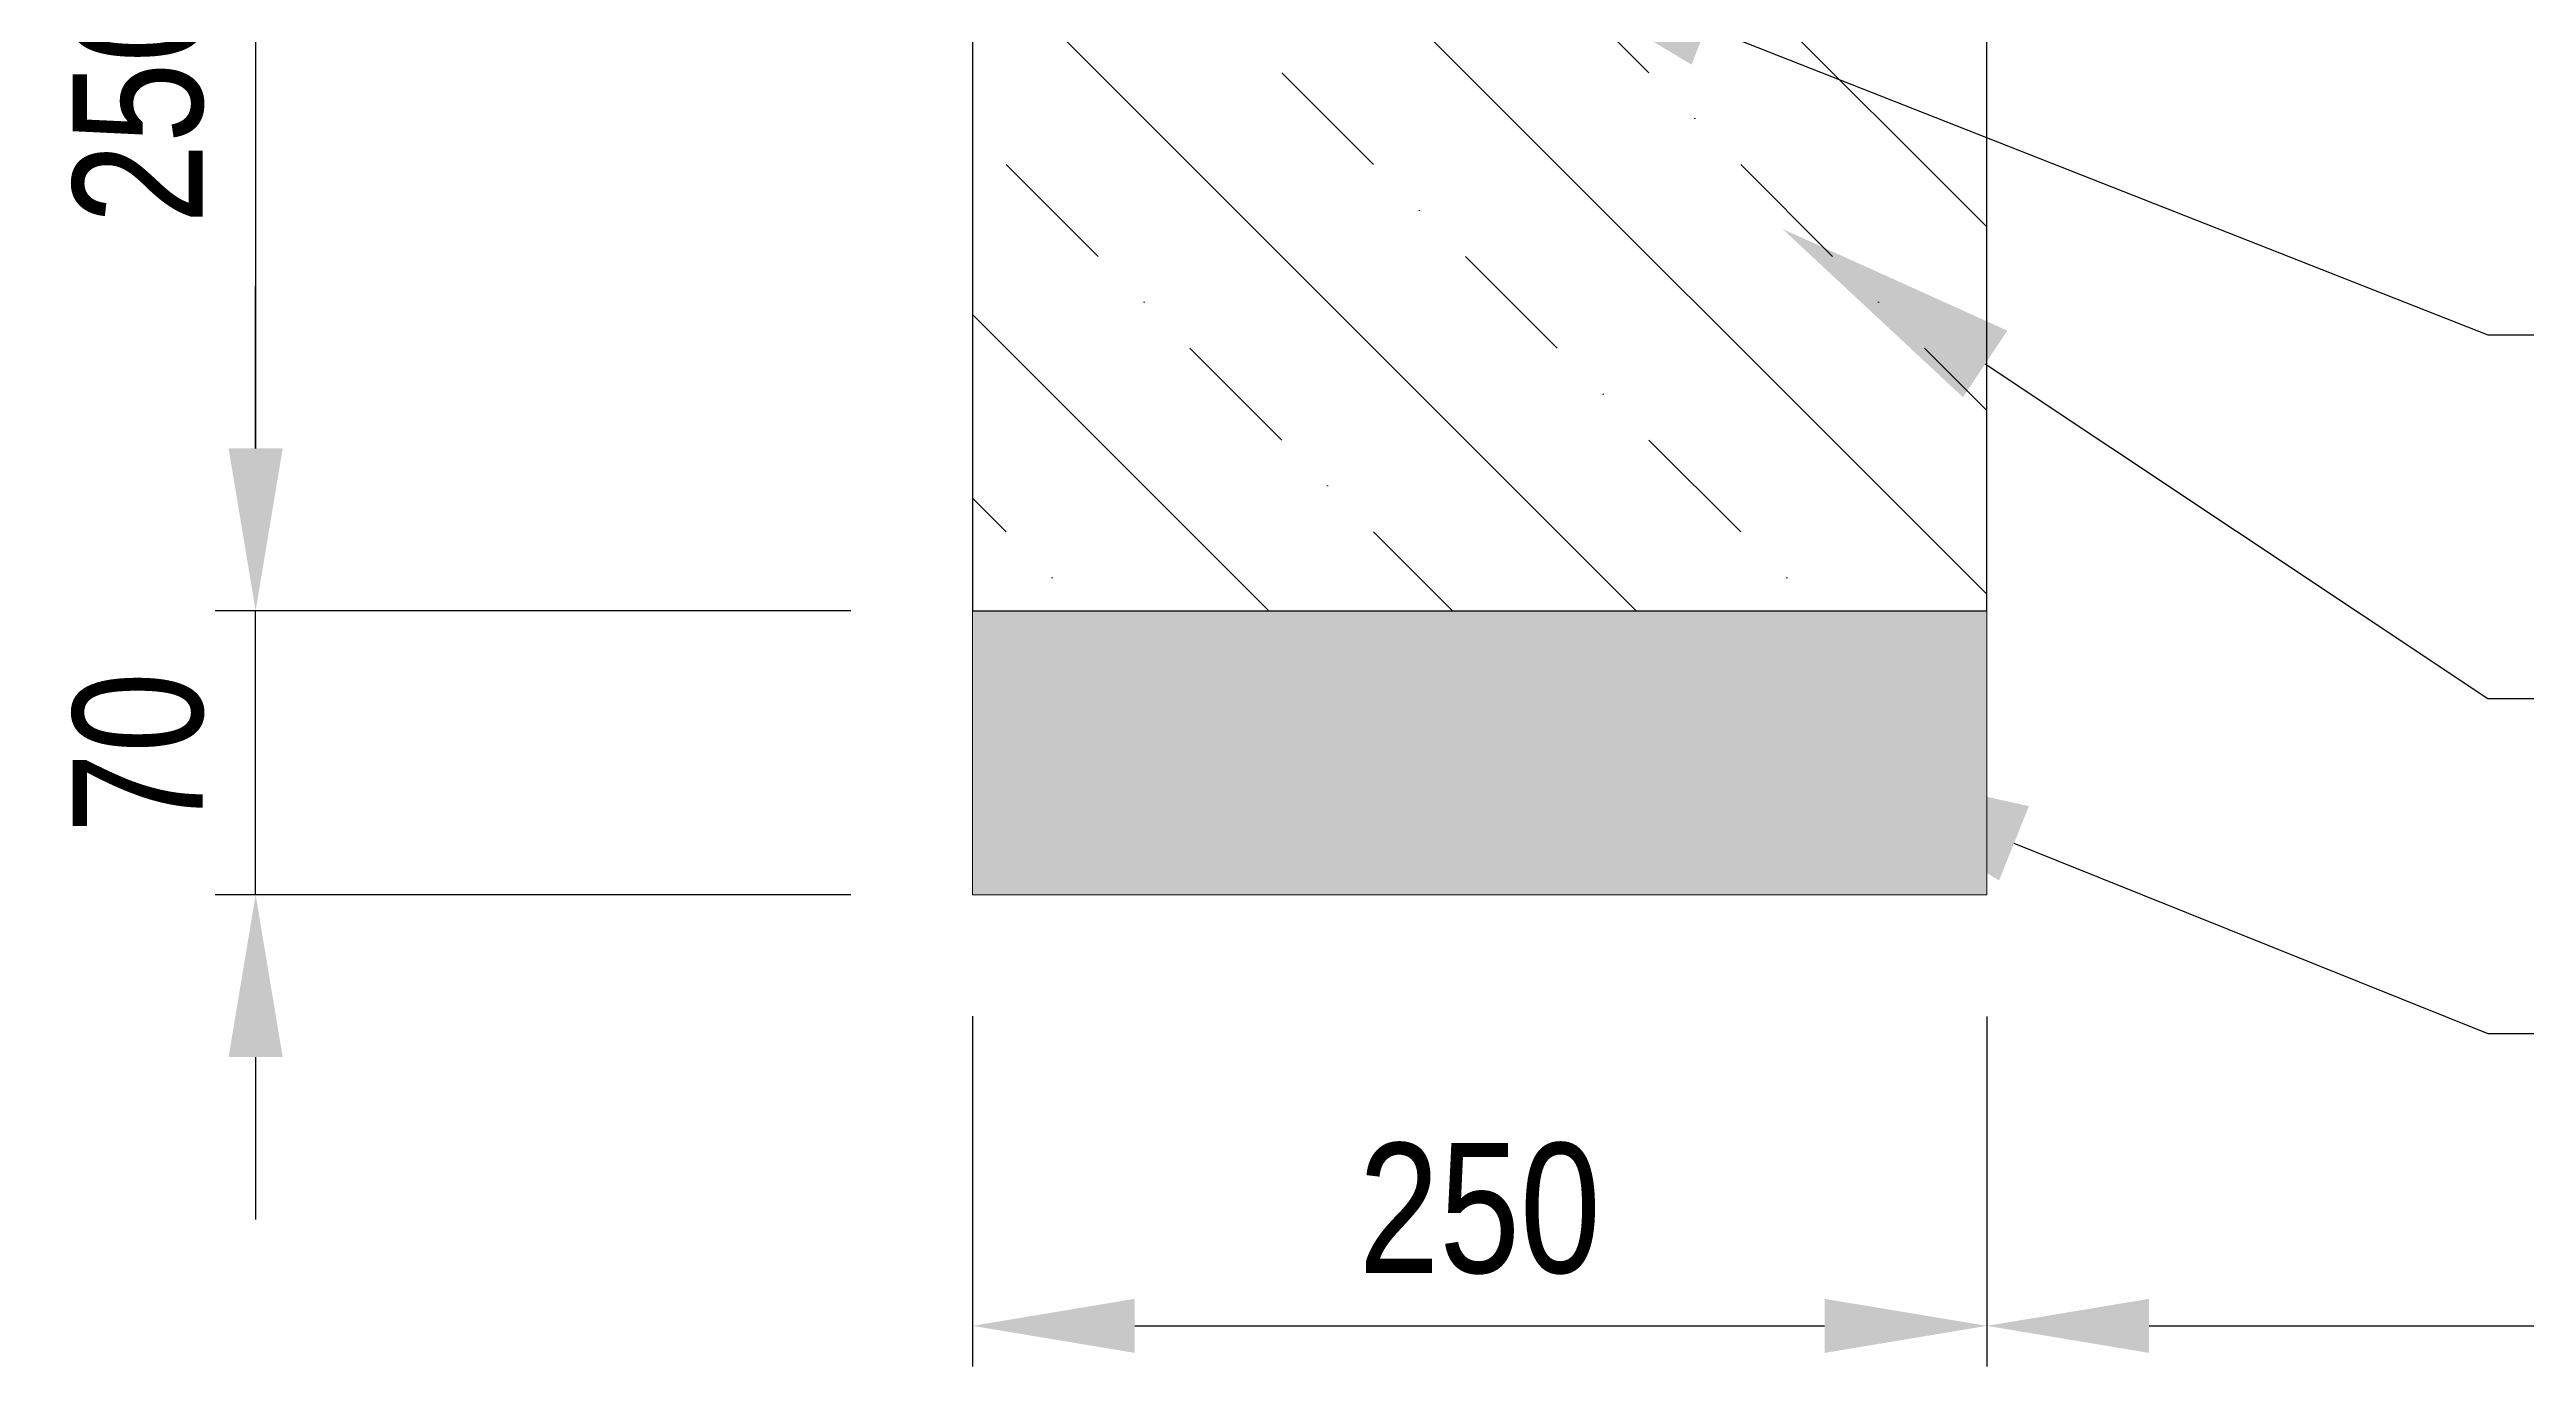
# Model space of a CAD drawing. Header units: millimetres. Extents: x 11004 to 16944, y 3085 to 7285.
# Drawn here: x 13097 to 13707, y 5074 to 5398 of the extents above; entities that cross this region are included whole.
import ezdxf
from ezdxf import colors
from ezdxf.entities.mleader import LeaderData, LeaderLine
from ezdxf.math import Vec2, Vec3

# ---------------------------------------------------------------- set-up
doc = ezdxf.new("R2010")
doc.units = ezdxf.units.MM
doc.header["$LTSCALE"] = 0.3
doc.layers.add('SRAFY', color=251, linetype='Continuous', lineweight=13)
doc.styles.add('SEACAD_Arial', font='arial.ttf', dxfattribs={"width": 0.8})
doc.dimstyles.new('ISO-25', dxfattribs={"dimtxt": 1.6, "dimasz": 2, "dimexe": 0.5, "dimexo": 1.5, "dimtad": 1, "dimdec": 0, "dimtxsty": 'SEACAD_Arial', "dimcen": 2, "dimadec": 0, "dimazin": 0, "dimtfac": 1, "dimtdec": 0, "dimtmove": 0, "dimatfit": 3, "dimfxl": 1, "dimarcsym": 0})

# ---------------------------------------------------------------- blocks, each defined once
blk = doc.blocks.new('*D140')
at = {"color": 0, "lineweight": -2, "transparency": 16777216}
for p, q in [((13324.42, 5160.12), (13324.42, 5073.82)), ((13574.41, 5160.05), (13574.41, 5073.82)), ((13364.42, 5083.82), (13534.41, 5083.82))]:
    blk.add_line(p, q, dxfattribs=at)
at = {"color": 0, "transparency": 16777216}
for points in [[(13364.42, 5090.48), (13364.42, 5077.15), (13324.42, 5083.82)], [(13534.41, 5090.48), (13534.41, 5077.15), (13574.41, 5083.82)]]:
    blk.add_solid(points, dxfattribs=at)
at = {"layer": 'Defpoints', "color": 0, "transparency": 16777216}
for p in [(13324.42, 5190.12), (13574.41, 5190.05), (13574.41, 5083.82)]:
    blk.add_point(p, dxfattribs=at)
at = {"color": 0, "transparency": 16777216, "insert": (13449.42, 5112.65), "char_height": 32, "attachment_point": 5, "style": 'SEACAD_Arial'}
blk.add_mtext('250', dxfattribs=at)
blk = doc.blocks.new('*D142')
at = {"color": 0, "lineweight": -2, "transparency": 16777216}
for p, q in [((14976.43, 5210.62), (14976.43, 5073.82)), ((13574.41, 5160.05), (13574.41, 5073.82)), ((13614.41, 5083.82), (14936.43, 5083.82))]:
    blk.add_line(p, q, dxfattribs=at)
at = {"color": 0, "transparency": 16777216}
for points in [[(13614.41, 5090.48), (13614.41, 5077.15), (13574.41, 5083.82)], [(14936.43, 5090.48), (14936.43, 5077.15), (14976.43, 5083.82)]]:
    blk.add_solid(points, dxfattribs=at)
at = {"layer": 'Defpoints', "color": 0, "transparency": 16777216}
for p in [(14976.43, 5240.62), (13574.41, 5190.05), (14976.43, 5083.82)]:
    blk.add_point(p, dxfattribs=at)
at = {"color": 0, "transparency": 16777216, "insert": (14275.42, 5112.65), "char_height": 32, "attachment_point": 5, "style": 'SEACAD_Arial'}
blk.add_mtext('1402', dxfattribs=at)
blk = doc.blocks.new('*D146')
at = {"color": 0, "lineweight": -2, "transparency": 16777216}
for p, q in [((13294.42, 5510.38), (13137.74, 5510.38)), ((13147.74, 5470.38), (13147.74, 5300.04)), ((13294.42, 5260.04), (13137.74, 5260.04))]:
    blk.add_line(p, q, dxfattribs=at)
at = {"color": 0, "transparency": 16777216}
for points in [[(13141.08, 5470.38), (13154.41, 5470.38), (13147.74, 5510.38)], [(13141.08, 5300.04), (13154.41, 5300.04), (13147.74, 5260.04)]]:
    blk.add_solid(points, dxfattribs=at)
at = {"layer": 'Defpoints', "color": 0, "transparency": 16777216}
for p in [(13324.42, 5510.38), (13147.74, 5260.04), (13324.42, 5260.04)]:
    blk.add_point(p, dxfattribs=at)
at = {"color": 0, "transparency": 16777216, "insert": (13118.9, 5385.21), "char_height": 32, "attachment_point": 5, "rotation": 90, "style": 'SEACAD_Arial'}
blk.add_mtext('250', dxfattribs=at)
blk = doc.blocks.new('*D147')
at = {"color": 0, "lineweight": -2, "transparency": 16777216}
for p, q in [((13147.74, 5300.04), (13147.74, 5340.04)), ((13294.42, 5260.04), (13137.74, 5260.04)), ((13147.74, 5190.05), (13147.74, 5260.04)), ((13294.42, 5190.05), (13137.74, 5190.05)), ((13147.74, 5150.05), (13147.74, 5110.05))]:
    blk.add_line(p, q, dxfattribs=at)
at = {"color": 0, "transparency": 16777216}
for points in [[(13141.08, 5300.04), (13154.41, 5300.04), (13147.74, 5260.04)], [(13141.08, 5150.05), (13154.41, 5150.05), (13147.74, 5190.05)]]:
    blk.add_solid(points, dxfattribs=at)
at = {"layer": 'Defpoints', "color": 0, "transparency": 16777216}
for p in [(13147.74, 5260.04), (13324.42, 5260.04), (13324.42, 5190.05)]:
    blk.add_point(p, dxfattribs=at)
at = {"color": 0, "transparency": 16777216, "insert": (13118.9, 5225.05), "char_height": 32, "attachment_point": 5, "rotation": 90, "style": 'SEACAD_Arial'}
blk.add_mtext('70', dxfattribs=at)

msp = doc.modelspace()

# ---------------------------------------------------------------- hatches: boundary and pattern name
at = {"layer": 'SRAFY'}
h = msp.add_hatch(dxfattribs=at)
h.set_pattern_fill('BETON-PROSTY', color=256, scale=0.8, angle=90)
h.set_pattern_definition([(135, (6702.88, 731.35), (-45.25483, -45.25483), []), (135, (6702.88, 776.605), (-67.88225, -22.6274), [32, -16, 0, -16])])
h.paths.add_polyline_path([(12975.87, 5390.47), (12975.85, 5510.1), (12275.86, 5510.12), (12275.88, 5260.12), (12275.89, 5260.13), (12975.89, 5260.12)])
h.paths.add_polyline_path([(13574.41, 5390.46), (13574.39, 5510.03), (13324.42, 5510.1), (13324.42, 5260.11), (13574.43, 5260.12)])
h = msp.add_hatch(dxfattribs=at)
h.set_pattern_fill('AR-SAND', color=256, scale=0.5)
h.set_pattern_definition([(37.5, (6702.88, 731.35), (-0.800016, 24.47066), [0, -19.304, 0, -21.59, 0, -20.6375]), (7.5, (6702.88, 731.35), (22.47616, 35.84126), [0, -10.414, 0, -17.399, 0, -6.6675]), (327.5, (6687.258, 731.35), (39.54962, 0.07186), [0, -6.35, 0, -22.86, 0, -29.845]), (317.5, (6687.26, 731.35), (38.17782, 11.14647), [0, -3.175, 0, -14.986, 0, -17.145])])
h.paths.add_polyline_path([(12975.88, 5190.12), (12975.88, 5260.11), (12275.89, 5260.11), (12275.88, 5190.12)])
h.paths.add_polyline_path([(13574.41, 5190.05), (13574.42, 5260.04), (13496.67, 5260.11), (13324.42, 5260.04), (13324.42, 5190.05)])

# ---------------------------------------------------------------- linework, layer by layer
msp.add_lwpolyline([(13324.42, 5260.04), (13574.43, 5260.04), (13574.39, 5510.03), (13324.42, 5510.38)], close=True)
at = {"color": 7, "linetype": 'Continuous'}
msp.add_circle((13574.42, 5260.04), 0.01, dxfattribs=at)
at = {"layer": 'SRAFY'}
for p, q in [((13324.42, 5260.04), (13324.42, 5190.05)), ((13574.41, 5260.04), (13574.41, 5190.05)), ((13324.42, 5190.05), (13574.41, 5190.05))]:
    msp.add_line(p, q, dxfattribs=at)

# ---------------------------------------------------------------- dimensions: what is measured, and where the dimension line sits
dim = msp.add_linear_dim(base=(13147.74, 5260.04), p1=(13324.42, 5510.38), p2=(13324.42, 5260.04), angle=90, dimstyle='ISO-25')
dim.commit()
dim.dimension.update_dxf_attribs({"geometry": '*D146', "text_midpoint": (13147.74, 5385.21), "dimtype": 160})
dim = msp.add_linear_dim(base=(13147.74, 5260.04), p1=(13324.42, 5190.05), p2=(13324.42, 5260.04), angle=90, dimstyle='ISO-25')
dim.commit()
dim.dimension.update_dxf_attribs({"geometry": '*D147', "text_midpoint": (13118.9, 5225.05)})
for base, p1, p2, picture, middle in [((14976.43, 5083.82), (13574.41, 5190.05), (14976.43, 5240.62), '*D142', (14275.42, 5112.65)), ((13574.41, 5083.82), (13324.42, 5190.12), (13574.41, 5190.05), '*D140', (13449.42, 5112.65))]:
    dim = msp.add_linear_dim(base=base, p1=p1, p2=p2, dimstyle='ISO-25', override={"dimscale": 0, "dimtix": 0, "dimtofl": 1, "dimtmove": 0, "dimatfit": 3})
    dim.commit()
    dim.dimension.update_dxf_attribs({"geometry": picture, "text_midpoint": middle})

# ---------------------------------------------------------------- leaders
ml = msp.add_multileader_mtext('Standard')
ml.set_content('2', color=256, style='SEACAD_Arial')
ml.set_leader_properties()
ml.build(insert=Vec2(0, 0))
ml.multileader.update_dxf_attribs({"text_right_attachment_type": 6, "dogleg_length": 2, "arrow_head_size": 60, "scale": 20})
ctx = ml.context
ctx.base_point, ctx.scale, ctx.char_height, ctx.arrow_head_size, ctx.landing_gap_size, ctx.plane_origin = Vec3(13737.88, 5328.03), 20, 50, 60, 20, Vec3(13395.42, 5425.81)
ctx.right_attachment = 6
notes = []
notes.append((ctx, [(0, (1, 1, 0), (13697.88, 5328.03), (1, 0), 40, [(0, [(13449.41, 5425.81)], 0, [])])]))
ctx.mtext.insert, ctx.mtext.flow_direction = Vec3(13757.88, 5353.03), 5
ml = msp.add_multileader_mtext('Standard')
ml.set_content('3', color=256, style='SEACAD_Arial')
ml.set_leader_properties()
ml.build(insert=Vec2(0, 0))
ml.multileader.update_dxf_attribs({"text_right_attachment_type": 6, "dogleg_length": 2, "arrow_head_size": 60, "scale": 20})
ctx = ml.context
ctx.base_point, ctx.scale, ctx.char_height, ctx.arrow_head_size, ctx.landing_gap_size, ctx.plane_origin = Vec3(13737.88, 5238.43), 20, 50, 60, 20, Vec3(13394.38, 5212.97)
ctx.right_attachment = 6
notes.append((ctx, [(0, (1, 1, 0), (13697.88, 5238.43), (1, 0), 40, [(0, [(13524.06, 5354.13)], 0, [])])]))
ctx.mtext.insert, ctx.mtext.flow_direction = Vec3(13757.88, 5263.87), 5
ml = msp.add_multileader_mtext('Standard')
ml.set_content('4', color=256, style='SEACAD_Arial')
ml.set_leader_properties()
ml.build(insert=Vec2(0, 0))
ml.multileader.update_dxf_attribs({"text_right_attachment_type": 6, "dogleg_length": 2, "arrow_head_size": 60, "scale": 20})
ctx = ml.context
ctx.base_point, ctx.scale, ctx.char_height, ctx.arrow_head_size, ctx.landing_gap_size, ctx.plane_origin = Vec3(13737.88, 5155.84), 20, 50, 60, 20, Vec3(13315.3, 5266.22)
ctx.right_attachment = 6
notes.append((ctx, [(0, (1, 1, 0), (13697.88, 5155.84), (1, 0), 40, [(0, [(13525.43, 5225.11)], 0, [])])]))
ctx.mtext.insert, ctx.mtext.flow_direction = Vec3(13757.88, 5180.84), 5
for ctx, leaders in notes:
    for number, flags, end, landing, length, lines in leaders:
        leader = LeaderData()
        leader.index, (leader.has_last_leader_line, leader.has_dogleg_vector, leader.attachment_direction) = number, flags
        leader.last_leader_point, leader.dogleg_vector, leader.dogleg_length = Vec3(end), Vec3(landing), length
        for number, points, colour, breaks in lines:
            line = LeaderLine()
            line.index, line.vertices, line.color, line.breaks = number, Vec3.list(points), colors.encode_raw_color(colour), breaks
            leader.lines.append(line)
        ctx.leaders.append(leader)

doc.saveas('drawing.dxf')
